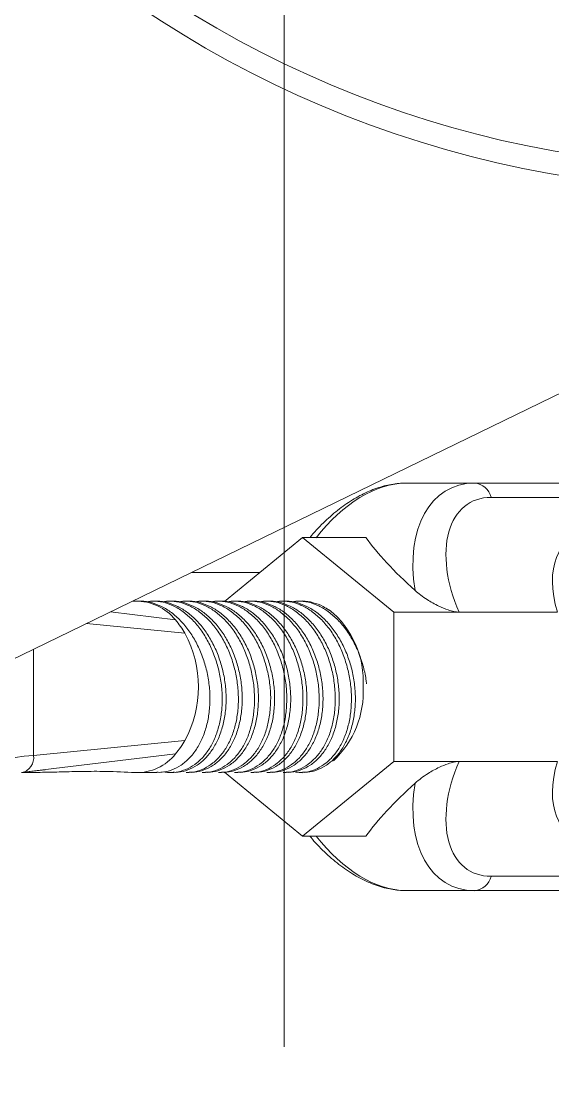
# Model space of a CAD drawing. Header units: millimetres. Extents: x -2048 to 999, y -438 to 438.
# Drawn here: x -765.2 to -706.1, y -220.2 to -100.7 of the extents above; entities that cross this region are included whole.
import ezdxf
from ezdxf.lldxf.tags import DXFTag

# ---------------------------------------------------------------- set-up
doc = ezdxf.new("R2010")
doc.units = ezdxf.units.MM
doc.layers.add('LGV', color=4, linetype='Continuous')
doc.layers.add('Refrence', color=6, linetype='Continuous')
tags = doc.linetypes.add('CENTERX2', pattern=[20.32, 12.7, -2.54, 2.54, -2.54]).pattern_tags.tags
tags[10:11] = [DXFTag(74, 4), DXFTag(75, 0), DXFTag(340, '0'), DXFTag(46, 1.0), DXFTag(50, 0.0), DXFTag(44, 0.0), DXFTag(45, 0.0)]
tags[8:9] = [DXFTag(74, 4), DXFTag(75, 0), DXFTag(340, '0'), DXFTag(46, 1.0), DXFTag(50, 0.0), DXFTag(44, 0.0), DXFTag(45, 0.0)]
tags[6:7] = [DXFTag(74, 4), DXFTag(75, 0), DXFTag(340, '0'), DXFTag(46, 1.0), DXFTag(50, 0.0), DXFTag(44, 0.0), DXFTag(45, 0.0)]
tags[4:5] = [DXFTag(74, 4), DXFTag(75, 0), DXFTag(340, '0'), DXFTag(46, 1.0), DXFTag(50, 0.0), DXFTag(44, 0.0), DXFTag(45, 0.0)]

msp = doc.modelspace()

# ---------------------------------------------------------------- linework, layer by layer
at = {"layer": 'LGV', "linetype": 'Continuous', "lineweight": 15}
for p, q in [((-817.49, -196.53), (-641.75, -111.15)), ((-714.77, -151.99), (-722.41, -151.99)), ((-714.77, -151.99), (-597.27, -151.99)), ((-595.45, -153.58), (-712.96, -153.58)), ((-742.61, -165.14), (-733.93, -158.05)), ((-733.93, -158.05), (-723.78, -166.34)), ((-726.88, -158.05), (-733.93, -158.05)), ((-746.26, -161.93), (-738.67, -161.93)), ((-752.51, -165.11), (-752.84, -165.12)), ((-752, -165.1), (-752.25, -165.1)), ((-750.21, -165.1), (-750.57, -165.1)), ((-748.41, -165.1), (-748.77, -165.1)), ((-746.61, -165.1), (-746.97, -165.1)), ((-744.82, -165.1), (-745.18, -165.1)), ((-743.02, -165.1), (-743.38, -165.1)), ((-741.23, -165.1), (-741.58, -165.1)), ((-739.43, -165.1), (-739.79, -165.1)), ((-737.63, -165.1), (-737.99, -165.1)), ((-735.84, -165.1), (-736.2, -165.1)), ((-733.93, -165.07), (-734.57, -165.12)), ((-734.04, -165.1), (-734.4, -165.1)), ((-755.28, -166.31), (-748.04, -167.19)), ((-716.51, -166.34), (-723.78, -166.34)), ((-723.78, -166.34), (-723.78, -182.91)), ((-716.51, -166.34), (-705.59, -166.34)), ((-757.92, -167.59), (-746.99, -168.67)), ((-763.82, -170.45), (-763.82, -182.25)), ((-763.82, -182.25), (-746.99, -180.58)), ((-764.93, -184.12), (-748.04, -182.06)), ((-764.87, -184.1), (-762.54, -183.83)), ((-723.78, -182.91), (-733.93, -191.2)), ((-716.51, -182.91), (-723.78, -182.91)), ((-716.51, -182.91), (-705.59, -182.91)), ((-752.25, -184.15), (-750.1, -184.15)), ((-748.66, -184.15), (-748.3, -184.15)), ((-746.87, -184.15), (-746.51, -184.15)), ((-745.07, -184.15), (-744.71, -184.15)), ((-743.27, -184.15), (-742.92, -184.15)), ((-733.93, -191.2), (-742.6, -184.12)), ((-741.48, -184.15), (-741.12, -184.15)), ((-739.68, -184.15), (-739.32, -184.15)), ((-737.89, -184.15), (-737.53, -184.15)), ((-736.09, -184.15), (-735.73, -184.15)), ((-734.69, -184.11), (-733.93, -184.18)), ((-734.29, -184.15), (-733.94, -184.15)), ((-726.88, -191.2), (-733.93, -191.2)), ((-712.96, -195.67), (-595.45, -195.67)), ((-714.77, -197.26), (-722.41, -197.26)), ((-597.27, -197.26), (-714.77, -197.26))]:
    msp.add_line(p, q, dxfattribs=at)
for radius in [119.06, 116.52]:
    msp.add_circle((-685.43, -0.39), radius, dxfattribs=at)
for centre, radius, start, end in [((-715, -154.07), 2.1, 13.7495, 83.9415), ((-752.39, -170.68), 5.57, 38.7993, 91.2056), ((-737.49, -174.05), 10.33, 356.7987, 50.6715), ((-754.62, -172.95), 8.74, 29.2841, 41.2447), ((-758.12, -174.63), 12.62, 331.8705, 28.1295), ((-737.72, -175.15), 10.56, 313.257, 2.8499), ((-754.62, -176.3), 8.74, 318.7553, 330.7159), ((-762.95, -198.97), 16.75, 92.9632, 149.0978), ((-765.5, -182.48), 1.7, 281.4218, 8.0495), ((-752.35, -178.64), 5.51, 268.3872, 321.5512), ((-715, -195.18), 2.1, 276.0585, 346.2505)]:
    msp.add_arc(centre, radius, start, end, dxfattribs=at)
for centre, major_axis, ratio, start_param, end_param in [((-726.47, -166.34), (6.89, 13.7), 0.619032, 0.301875, 1.257191), ((-710.72, -166.34), (-6.89, 13.7), 0.619032, 5.981311, 7.383442), ((-708.9, -165.06), (-6.52, 10.83), 0.583087, 5.945815, 7.628649), ((-708.45, -166.34), (20.01, -13.45), 0.250492, 3.740047, 4.186862), ((-698.85, -166.99), (-5.23, 8.7), 0.583087, 5.945815, 7.445842), ((-708.9, -184.19), (6.52, 10.83), 0.583087, 1.796129, 3.478963), ((-698.85, -182.26), (5.23, 8.7), 0.583087, 1.978936, 3.478963), ((-708.45, -182.91), (20.01, 13.45), 0.250492, 2.096324, 2.543138), ((-710.72, -182.91), (6.89, 13.7), 0.619032, 2.041336, 3.443467), ((-726.47, -182.91), (-6.89, 13.7), 0.619032, 1.884401, 2.839718)]:
    msp.add_ellipse(centre, major_axis=major_axis, ratio=ratio, start_param=start_param, end_param=end_param, dxfattribs=at)
for points, knots in [([(-722.41, -151.99), (-722.75, -152), (-723.62, -152.03), (-725.07, -152.33), (-726.73, -152.94), (-728.4, -153.83), (-730.05, -154.99), (-731.62, -156.4), (-732.65, -157.45), (-733.1, -158.04), (-733.11, -158.05)], [0, 0, 0, 0, 0.086899, 0.22849, 0.373907, 0.524374, 0.678817, 0.836426, 0.996868, 1, 1, 1, 1]), ([(-716.51, -166.34), (-716.7, -166.32), (-717.07, -166.29), (-717.86, -166.05), (-718.91, -165.61), (-720.25, -164.87), (-720.99, -164.27), (-721.4, -163.93)], [0, 0, 0, 0, 0.1152966, 0.2294523, 0.4102381, 0.6718777, 1, 1, 1, 1]), ([(-752, -165.12), (-751.95, -165.11), (-751.53, -165.07), (-750.71, -165.24), (-749.57, -165.66), (-748.48, -166.34), (-747.46, -167.25), (-746.54, -168.37), (-745.73, -169.66), (-745.08, -171.1), (-744.59, -172.65), (-744.29, -174.25), (-744.18, -175.88), (-744.27, -177.46), (-744.56, -178.98), (-745.03, -180.36), (-745.69, -181.58), (-746.48, -182.58), (-747.42, -183.37), (-748.44, -183.89), (-749.35, -184.14), (-749.91, -184.12), (-750.1, -184.12)], [0, 0, 0, 0, 0.007117, 0.060901, 0.112972, 0.166542, 0.218847, 0.272639, 0.325466, 0.379793, 0.433162, 0.488061, 0.54174, 0.596977, 0.650617, 0.705832, 0.759139, 0.814018, 0.866861, 0.921259, 0.973698, 1, 1, 1, 1]), ([(-749.34, -184.07), (-749.16, -184.1), (-748.6, -184.2), (-747.68, -184.08), (-746.62, -183.73), (-745.65, -183.11), (-744.79, -182.26), (-744.06, -181.2), (-743.49, -179.95), (-743.08, -178.54), (-742.86, -177.03), (-742.83, -175.43), (-742.99, -173.81), (-743.35, -172.2), (-743.88, -170.67), (-744.58, -169.24), (-745.42, -167.98), (-746.39, -166.91), (-747.44, -166.07), (-748.57, -165.46), (-749.7, -165.14), (-750.63, -165.05), (-751.13, -165.16), (-751.28, -165.19)], [0, 0, 0, 0, 0.023922, 0.072843, 0.123184, 0.172076, 0.222367, 0.271601, 0.322233, 0.371995, 0.423174, 0.473387, 0.525046, 0.575435, 0.627293, 0.67753, 0.729246, 0.779105, 0.830435, 0.879859, 0.930736, 0.97984, 1, 1, 1, 1]), ([(-750.21, -165.12), (-750.16, -165.11), (-749.73, -165.07), (-748.91, -165.24), (-747.78, -165.66), (-746.69, -166.34), (-745.66, -167.25), (-744.74, -168.37), (-743.94, -169.66), (-743.28, -171.1), (-742.79, -172.65), (-742.49, -174.25), (-742.38, -175.88), (-742.47, -177.46), (-742.76, -178.98), (-743.24, -180.36), (-743.89, -181.58), (-744.69, -182.58), (-745.62, -183.37), (-746.65, -183.89), (-747.56, -184.14), (-748.12, -184.12), (-748.3, -184.12)], [0, 0, 0, 0, 0.007117, 0.060901, 0.112972, 0.166542, 0.218847, 0.272639, 0.325466, 0.379793, 0.433162, 0.488061, 0.54174, 0.596977, 0.650617, 0.705832, 0.759139, 0.814018, 0.866861, 0.921259, 0.973698, 1, 1, 1, 1]), ([(-746.87, -184.14), (-746.54, -184.12), (-745.84, -184.09), (-744.83, -183.73), (-743.85, -183.11), (-742.99, -182.26), (-742.26, -181.2), (-741.69, -179.95), (-741.28, -178.54), (-741.06, -177.03), (-741.03, -175.43), (-741.2, -173.81), (-741.55, -172.2), (-742.08, -170.67), (-742.79, -169.24), (-743.63, -167.98), (-744.6, -166.91), (-745.65, -166.07), (-746.77, -165.46), (-747.91, -165.14), (-748.83, -165.05), (-749.34, -165.16), (-749.49, -165.19)], [0, 0, 0, 0, 0.044461, 0.096343, 0.146732, 0.198563, 0.249304, 0.301486, 0.352771, 0.405516, 0.457267, 0.510507, 0.562438, 0.615884, 0.667659, 0.720958, 0.772343, 0.825244, 0.876182, 0.928616, 0.979223, 1, 1, 1, 1]), ([(-748.41, -165.12), (-748.36, -165.11), (-747.93, -165.07), (-747.11, -165.24), (-745.98, -165.66), (-744.89, -166.34), (-743.87, -167.25), (-742.94, -168.37), (-742.14, -169.66), (-741.49, -171.1), (-741, -172.65), (-740.7, -174.25), (-740.59, -175.88), (-740.68, -177.46), (-740.97, -178.98), (-741.44, -180.36), (-742.09, -181.58), (-742.89, -182.58), (-743.83, -183.37), (-744.85, -183.89), (-745.76, -184.14), (-746.32, -184.12), (-746.51, -184.12)], [0, 0, 0, 0, 0.007117, 0.060901, 0.112972, 0.166542, 0.218847, 0.272639, 0.325466, 0.379793, 0.433162, 0.488061, 0.54174, 0.596977, 0.650617, 0.705832, 0.759139, 0.814018, 0.866861, 0.921259, 0.973698, 1, 1, 1, 1]), ([(-745.07, -184.14), (-744.75, -184.12), (-744.04, -184.09), (-743.03, -183.73), (-742.05, -183.11), (-741.2, -182.26), (-740.47, -181.2), (-739.89, -179.95), (-739.49, -178.54), (-739.27, -177.03), (-739.24, -175.43), (-739.4, -173.81), (-739.75, -172.2), (-740.29, -170.67), (-740.99, -169.24), (-741.83, -167.98), (-742.8, -166.91), (-743.85, -166.07), (-744.98, -165.46), (-746.11, -165.14), (-747.03, -165.05), (-747.54, -165.16), (-747.69, -165.19)], [0, 0, 0, 0, 0.044461, 0.096343, 0.146732, 0.198563, 0.249304, 0.301486, 0.352771, 0.405516, 0.457267, 0.510507, 0.562438, 0.615884, 0.667659, 0.720958, 0.772343, 0.825244, 0.876182, 0.928616, 0.979223, 1, 1, 1, 1]), ([(-746.61, -165.12), (-746.56, -165.11), (-746.14, -165.07), (-745.32, -165.24), (-744.18, -165.66), (-743.1, -166.34), (-742.07, -167.25), (-741.15, -168.37), (-740.34, -169.66), (-739.69, -171.1), (-739.2, -172.65), (-738.9, -174.25), (-738.79, -175.88), (-738.88, -177.46), (-739.17, -178.98), (-739.64, -180.36), (-740.3, -181.58), (-741.1, -182.58), (-742.03, -183.37), (-743.06, -183.89), (-743.97, -184.14), (-744.53, -184.12), (-744.71, -184.12)], [0, 0, 0, 0, 0.0071172, 0.0609006, 0.1129722, 0.1665417, 0.2188465, 0.2726394, 0.3254656, 0.3797932, 0.4331622, 0.4880605, 0.5417397, 0.5969769, 0.6506175, 0.7058322, 0.7591387, 0.8140177, 0.8668606, 0.9212594, 0.9736984, 1, 1, 1, 1]), ([(-743.27, -184.14), (-742.95, -184.12), (-742.25, -184.09), (-741.24, -183.73), (-740.26, -183.11), (-739.4, -182.26), (-738.67, -181.2), (-738.1, -179.95), (-737.69, -178.54), (-737.47, -177.03), (-737.44, -175.43), (-737.6, -173.81), (-737.96, -172.2), (-738.49, -170.67), (-739.19, -169.24), (-740.04, -167.98), (-741.01, -166.91), (-742.06, -166.07), (-743.18, -165.46), (-744.32, -165.14), (-745.24, -165.05), (-745.75, -165.16), (-745.89, -165.19)], [0, 0, 0, 0, 0.044461, 0.096343, 0.146732, 0.198563, 0.249304, 0.301486, 0.352771, 0.405516, 0.457267, 0.510507, 0.562438, 0.615884, 0.667659, 0.720958, 0.772343, 0.825244, 0.876182, 0.928616, 0.979223, 1, 1, 1, 1]), ([(-744.82, -165.12), (-744.77, -165.11), (-744.34, -165.07), (-743.52, -165.24), (-742.39, -165.66), (-741.3, -166.34), (-740.27, -167.25), (-739.35, -168.37), (-738.55, -169.66), (-737.89, -171.1), (-737.41, -172.65), (-737.1, -174.25), (-736.99, -175.88), (-737.08, -177.46), (-737.37, -178.98), (-737.85, -180.36), (-738.5, -181.58), (-739.3, -182.58), (-740.24, -183.37), (-741.26, -183.89), (-742.17, -184.14), (-742.73, -184.12), (-742.92, -184.12)], [0, 0, 0, 0, 0.007117, 0.060901, 0.112972, 0.166542, 0.218847, 0.272639, 0.325466, 0.379793, 0.433162, 0.488061, 0.54174, 0.596977, 0.650617, 0.705832, 0.759139, 0.814018, 0.866861, 0.921259, 0.973698, 1, 1, 1, 1]), ([(-741.48, -184.14), (-741.15, -184.12), (-740.45, -184.09), (-739.44, -183.73), (-738.46, -183.11), (-737.61, -182.26), (-736.87, -181.2), (-736.3, -179.95), (-735.9, -178.54), (-735.68, -177.03), (-735.64, -175.43), (-735.81, -173.81), (-736.16, -172.2), (-736.69, -170.67), (-737.4, -169.24), (-738.24, -167.98), (-739.21, -166.91), (-740.26, -166.07), (-741.38, -165.46), (-742.52, -165.14), (-743.44, -165.05), (-743.95, -165.16), (-744.1, -165.19)], [0, 0, 0, 0, 0.044461, 0.096343, 0.146732, 0.198563, 0.249304, 0.301486, 0.352771, 0.405516, 0.457267, 0.510507, 0.562438, 0.615884, 0.667659, 0.720958, 0.772343, 0.825244, 0.876182, 0.928616, 0.979223, 1, 1, 1, 1]), ([(-743.02, -165.12), (-742.97, -165.11), (-742.55, -165.07), (-741.73, -165.24), (-740.59, -165.66), (-739.5, -166.34), (-738.48, -167.25), (-737.56, -168.37), (-736.75, -169.66), (-736.1, -171.1), (-735.61, -172.65), (-735.31, -174.25), (-735.2, -175.88), (-735.29, -177.46), (-735.58, -178.98), (-736.05, -180.36), (-736.71, -181.58), (-737.5, -182.58), (-738.44, -183.37), (-739.46, -183.89), (-740.37, -184.14), (-740.93, -184.12), (-741.12, -184.12)], [0, 0, 0, 0, 0.007117, 0.060901, 0.112972, 0.166542, 0.218847, 0.272639, 0.325466, 0.379793, 0.433162, 0.488061, 0.54174, 0.596977, 0.650617, 0.705832, 0.759139, 0.814018, 0.866861, 0.921259, 0.973698, 1, 1, 1, 1]), ([(-739.68, -184.14), (-739.36, -184.12), (-738.65, -184.09), (-737.64, -183.73), (-736.67, -183.11), (-735.81, -182.26), (-735.08, -181.2), (-734.51, -179.95), (-734.1, -178.54), (-733.88, -177.03), (-733.85, -175.43), (-734.01, -173.81), (-734.37, -172.2), (-734.9, -170.67), (-735.6, -169.24), (-736.44, -167.98), (-737.41, -166.91), (-738.46, -166.07), (-739.59, -165.46), (-740.72, -165.14), (-741.65, -165.05), (-742.15, -165.16), (-742.3, -165.19)], [0, 0, 0, 0, 0.044461, 0.096343, 0.146732, 0.198563, 0.249304, 0.301486, 0.352771, 0.405516, 0.457267, 0.510507, 0.562438, 0.615884, 0.667659, 0.720958, 0.772343, 0.825244, 0.876182, 0.928616, 0.979223, 1, 1, 1, 1]), ([(-741.23, -165.12), (-741.18, -165.11), (-740.75, -165.07), (-739.93, -165.24), (-738.8, -165.66), (-737.71, -166.34), (-736.68, -167.25), (-735.76, -168.37), (-734.95, -169.66), (-734.3, -171.1), (-733.81, -172.65), (-733.51, -174.25), (-733.4, -175.88), (-733.49, -177.46), (-733.78, -178.98), (-734.26, -180.36), (-734.91, -181.58), (-735.71, -182.58), (-736.64, -183.37), (-737.67, -183.89), (-738.58, -184.14), (-739.14, -184.12), (-739.32, -184.12)], [0, 0, 0, 0, 0.007117, 0.060901, 0.112972, 0.166542, 0.218847, 0.272639, 0.325466, 0.379793, 0.433162, 0.488061, 0.54174, 0.596977, 0.650617, 0.705832, 0.759139, 0.814018, 0.866861, 0.921259, 0.973698, 1, 1, 1, 1]), ([(-737.89, -184.14), (-737.56, -184.12), (-736.86, -184.09), (-735.85, -183.73), (-734.87, -183.11), (-734.01, -182.26), (-733.28, -181.2), (-732.71, -179.95), (-732.3, -178.54), (-732.08, -177.03), (-732.05, -175.43), (-732.21, -173.81), (-732.57, -172.2), (-733.1, -170.67), (-733.81, -169.24), (-734.65, -167.98), (-735.62, -166.91), (-736.67, -166.07), (-737.79, -165.46), (-738.93, -165.14), (-739.85, -165.05), (-740.36, -165.16), (-740.51, -165.19)], [0, 0, 0, 0, 0.0444608, 0.0963433, 0.146732, 0.198563, 0.2493037, 0.3014856, 0.3527706, 0.4055162, 0.457267, 0.5105074, 0.5624385, 0.6158836, 0.6676591, 0.7209581, 0.7723431, 0.825244, 0.8761817, 0.9286161, 0.9792231, 1, 1, 1, 1]), ([(-739.43, -165.12), (-739.38, -165.11), (-738.95, -165.07), (-738.13, -165.24), (-737, -165.66), (-735.91, -166.34), (-734.89, -167.25), (-733.96, -168.37), (-733.16, -169.66), (-732.51, -171.1), (-732.02, -172.65), (-731.71, -174.25), (-731.61, -175.88), (-731.7, -177.46), (-731.99, -178.98), (-732.46, -180.36), (-733.11, -181.58), (-733.91, -182.58), (-734.85, -183.37), (-735.87, -183.89), (-736.78, -184.14), (-737.34, -184.12), (-737.53, -184.12)], [0, 0, 0, 0, 0.007117, 0.060901, 0.112972, 0.166542, 0.218847, 0.272639, 0.325466, 0.379793, 0.433162, 0.488061, 0.54174, 0.596977, 0.650617, 0.705832, 0.759139, 0.814018, 0.866861, 0.921259, 0.973698, 1, 1, 1, 1]), ([(-736.09, -184.14), (-735.77, -184.12), (-735.06, -184.09), (-734.05, -183.73), (-733.07, -183.11), (-732.22, -182.26), (-731.49, -181.2), (-730.91, -179.95), (-730.51, -178.54), (-730.29, -177.03), (-730.26, -175.43), (-730.42, -173.81), (-730.77, -172.2), (-731.31, -170.67), (-732.01, -169.24), (-732.85, -167.98), (-733.82, -166.91), (-734.87, -166.07), (-736, -165.46), (-737.13, -165.14), (-738.05, -165.05), (-738.56, -165.16), (-738.71, -165.19)], [0, 0, 0, 0, 0.044461, 0.096343, 0.146732, 0.198563, 0.249304, 0.301486, 0.352771, 0.405516, 0.457267, 0.510507, 0.562438, 0.615884, 0.667659, 0.720958, 0.772343, 0.825244, 0.876182, 0.928616, 0.979223, 1, 1, 1, 1]), ([(-737.63, -165.12), (-737.58, -165.11), (-737.16, -165.07), (-736.34, -165.24), (-735.2, -165.66), (-734.12, -166.34), (-733.09, -167.25), (-732.17, -168.37), (-731.36, -169.66), (-730.71, -171.1), (-730.22, -172.65), (-729.92, -174.25), (-729.81, -175.88), (-729.9, -177.46), (-730.19, -178.98), (-730.66, -180.36), (-731.32, -181.58), (-732.12, -182.58), (-733.05, -183.37), (-734.08, -183.89), (-734.99, -184.14), (-735.55, -184.12), (-735.73, -184.12)], [0, 0, 0, 0, 0.007117, 0.060901, 0.112972, 0.166542, 0.218847, 0.272639, 0.325466, 0.379793, 0.433162, 0.488061, 0.54174, 0.596977, 0.650617, 0.705832, 0.759139, 0.814018, 0.866861, 0.921259, 0.973698, 1, 1, 1, 1]), ([(-734.29, -184.14), (-733.97, -184.12), (-733.27, -184.09), (-732.26, -183.73), (-731.28, -183.11), (-730.42, -182.26), (-729.69, -181.2), (-729.12, -179.95), (-728.71, -178.54), (-728.49, -177.03), (-728.46, -175.43), (-728.62, -173.81), (-728.98, -172.2), (-729.51, -170.67), (-730.21, -169.24), (-731.06, -167.98), (-732.03, -166.91), (-733.08, -166.07), (-734.2, -165.46), (-735.34, -165.14), (-736.26, -165.05), (-736.77, -165.16), (-736.91, -165.19)], [0, 0, 0, 0, 0.044461, 0.096343, 0.146732, 0.198563, 0.249304, 0.301486, 0.352771, 0.405516, 0.457267, 0.510507, 0.562438, 0.615884, 0.667659, 0.720958, 0.772343, 0.825244, 0.876182, 0.928616, 0.979223, 1, 1, 1, 1]), ([(-735.84, -165.12), (-735.79, -165.11), (-735.36, -165.07), (-734.54, -165.24), (-733.41, -165.66), (-732.32, -166.34), (-731.29, -167.25), (-730.37, -168.37), (-729.57, -169.66), (-728.91, -171.1), (-728.42, -172.65), (-728.12, -174.25), (-728.01, -175.88), (-728.1, -177.46), (-728.39, -178.98), (-728.87, -180.36), (-729.52, -181.58), (-730.32, -182.58), (-731.25, -183.37), (-732.28, -183.89), (-733.19, -184.14), (-733.75, -184.12), (-733.94, -184.12)], [0, 0, 0, 0, 0.0071172, 0.0609006, 0.1129722, 0.1665417, 0.2188465, 0.2726394, 0.3254656, 0.3797932, 0.4331622, 0.4880605, 0.5417397, 0.5969769, 0.6506175, 0.7058322, 0.7591387, 0.8140177, 0.8668606, 0.9212594, 0.9736984, 1, 1, 1, 1]), ([(-726.81, -174.29), (-726.83, -174.13), (-726.89, -173.43), (-727.19, -172.2), (-727.71, -170.67), (-728.42, -169.24), (-729.26, -167.98), (-730.23, -166.91), (-731.28, -166.07), (-732.4, -165.46), (-733.54, -165.14), (-734.46, -165.05), (-734.97, -165.16), (-735.12, -165.19)], [0, 0, 0, 0, 0.031721, 0.134447, 0.240168, 0.342587, 0.448019, 0.549665, 0.65431, 0.755071, 0.858793, 0.958901, 1, 1, 1, 1]), ([(-734.04, -165.12), (-733.99, -165.11), (-733.57, -165.07), (-732.75, -165.25), (-731.76, -165.58), (-731.18, -165.97), (-730.96, -166.11)], [0, 0, 0, 0, 0.048994, 0.419234, 0.777689, 1, 1, 1, 1]), ([(-765.13, -184.15), (-765.02, -184.14), (-764.21, -184.14), (-762.75, -184.12), (-760.62, -184.07), (-758.28, -184.01), (-755.55, -184), (-753.6, -184.09), (-752.51, -184.14)], [0, 0, 0, 0, 0.022066, 0.164935, 0.326771, 0.509685, 0.726497, 1, 1, 1, 1]), ([(-721.4, -185.32), (-720.95, -184.95), (-720.19, -184.34), (-718.84, -183.6), (-717.83, -183.19), (-717.06, -182.95), (-716.69, -182.92), (-716.51, -182.91)], [0, 0, 0, 0, 0.355899, 0.599886, 0.769538, 0.890679, 1, 1, 1, 1]), ([(-733.11, -191.2), (-733.07, -191.24), (-732.58, -191.88), (-731.51, -192.97), (-729.89, -194.39), (-728.18, -195.55), (-726.42, -196.45), (-724.7, -197.02), (-723.36, -197.24), (-722.62, -197.26), (-722.41, -197.26)], [0, 0, 0, 0, 0.012314, 0.175307, 0.336024, 0.494878, 0.652303, 0.80828, 0.945352, 1, 1, 1, 1])]:
    msp.add_open_spline(points, degree=3, knots=knots, dxfattribs=at)
at = {"layer": 'Refrence', "linetype": 'CENTERX2', "lineweight": 0}
msp.add_line((-735.96, 214.63), (-735.96, -214.63), dxfattribs=at)
at = {"layer": 'Refrence', "linetype": 'Continuous', "lineweight": 0}
msp.add_circle((-735.96, -214.63), 143.32, dxfattribs=at)

doc.saveas('drawing.dxf')
